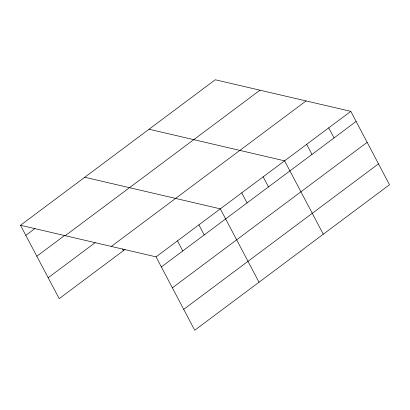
<?xml version="1.0" encoding="UTF-8"?>
<svg xmlns="http://www.w3.org/2000/svg" width="410" height="410" viewBox="0 0 410 410"><rect width="100%" height="100%" fill="white"/><g stroke="black" fill="none" stroke-linecap="round" stroke-linejoin="round"><path stroke-width="0.61" d="M20.5 225.269L215.27 79.76L350.811 111.356L389.5 184.731L194.729 330.24L156.046 256.86L20.5 225.269L59.189 298.644L124.994 249.485M25.815 235.35L34.999 228.493M36.828 256.24L64.882 235.278M65.231 235.694L259.996 90.19M48.175 277.76L95.105 242.699M111.315 246.436L306.085 100.932M156.046 256.86L350.811 111.356M161.361 266.946L356.131 121.437M172.374 287.83L367.14 142.326M183.721 309.35L378.486 163.846M149.045 129.232L284.591 160.828L323.28 234.202M84.773 177.253L220.319 208.844L259.007 282.223M328.738 127.848L334.058 137.929M306.665 144.335L311.979 154.421M263.169 176.833L268.483 186.914M241.741 192.838L247.061 202.924M198.891 224.849L204.211 234.935M177.468 240.854L182.783 250.94M122.569 248.931L123.461 250.628"/></g></svg>
